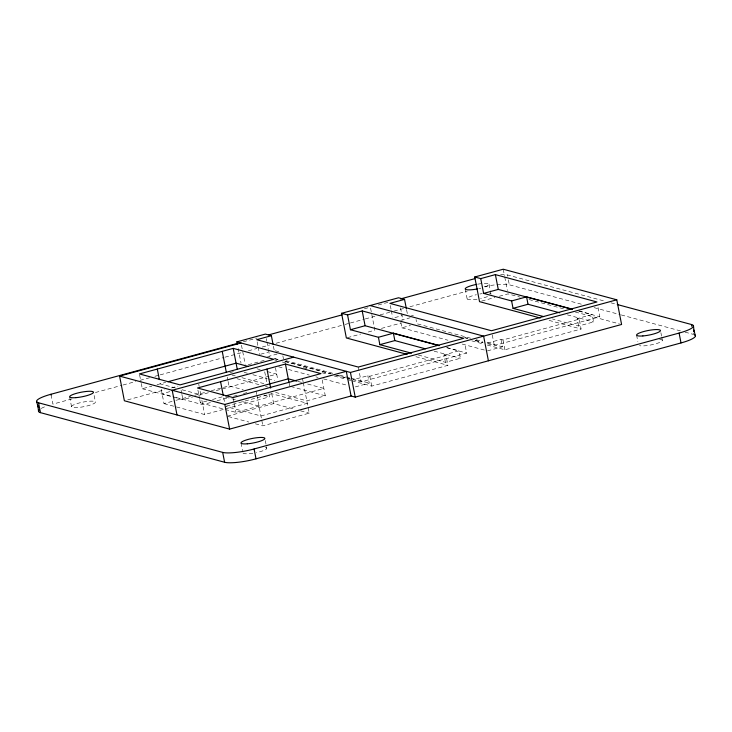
<?xml version="1.0" encoding="UTF-8"?>
<svg xmlns="http://www.w3.org/2000/svg" width="732" height="732" viewBox="0 0 732 732"><rect width="100%" height="100%" fill="white"/><g stroke="black" fill="none" stroke-linecap="round" stroke-linejoin="round"><path stroke-width="0.55" stroke-dasharray="3.66 2.75" d="M243.289 341.807L257.106 338.038M364.417 308.776L369.733 307.321M378.234 305.006L388.857 302.106M72.02 398.903L52.896 404.119L51.341 396.103M95.398 392.526L121.96 385.288M123.022 384.995L135.777 381.518M140.022 380.356L149.584 377.749M154.9 376.303L159.146 375.141M160.207 374.857L223.965 357.472M225.026 357.179L243.088 352.257M248.395 350.802L256.895 348.487M262.212 347.041L269.651 345.01M276.028 343.271L344.022 324.724M345.083 324.432L349.338 323.279M350.399 322.986L364.216 319.216M365.277 318.932L375.9 316.032M380.146 314.87L389.717 312.262M393.962 311.109L403.524 308.501M409.902 306.763L467.272 291.116M260.647 354.215L267.967 352.211M394.868 317.606L402.197 315.611M141.276 383.458L142.301 388.738L151.771 386.157M157.023 384.73L165.688 382.36M267.592 356.649L277.016 354.087M400.77 320.332L410.195 317.761M248.249 364.728L265.789 359.952M347.453 337.681L360.602 334.094M368.278 331.999L374.848 330.205L370.493 307.779M381.427 328.412L401.154 323.032M481.729 301.062L494.878 297.476M499.261 296.277L508.026 293.889L520.159 297.155M127.661 399.873L164.865 389.726M171.425 387.933L177.995 386.148M229.839 372.661L235.32 371.17M400.862 322.538L401.886 327.817L410.442 325.484M169.806 391.629L162.101 393.734L174.179 396.982M161.25 389.351L164.014 403.597L175.021 400.596M176.119 400.294L190.43 396.396M194.831 395.198L206.936 391.895M211.338 390.696L222.345 387.695M223.443 387.393L228.942 385.892L243.216 389.735M173.045 397.028L182.927 399.681L192.388 397.101M198.701 395.381L209.608 392.407M216.215 390.604L269.019 376.202M270.117 375.909L276.696 374.116L265.716 371.151M199.772 399.626L200.394 402.801L206.982 401.008M212.472 399.507L223.461 396.506L224.742 403.085M210.432 402.573L202.727 404.677L175.277 397.284M217.029 400.77L226.938 398.071M233.535 396.268L237.937 395.07M243.445 393.569L247.846 392.37M226.463 406.086L271.755 393.725L307.303 403.305L260.931 415.95L225.383 406.379M164.014 403.597L204.64 414.541L269.568 396.836L268.928 393.551M351.863 380.759L371.728 386.112L447.92 365.332L445.998 355.468L369.816 376.248L367.812 375.708L353.163 379.707L361.16 381.857L466.65 353.089L464.802 343.573M445.44 362.331L444.004 354.928L458.973 350.848L460.41 358.25L445.44 362.331L418.118 354.974M487.247 345.037L504.906 349.795L581.098 329.016L579.177 319.152L502.985 339.923L500.99 339.392L486.341 343.381L494.338 345.541L599.828 316.773L597.769 306.196M578.619 326.014L577.173 318.612L592.151 314.531L593.588 321.924L578.619 326.014L552.386 318.942M225.163 409.472L235.933 412.381L323.846 388.408L306.607 383.76M227.295 416.243L273.677 403.597L295.216 409.398M355.349 386.899L369.248 383.111L367.812 375.708M487.457 350.875L502.427 346.785L500.99 339.392M322.199 379.945L325.283 395.802L306.827 400.834L275.589 392.425M255.303 423.791L262.843 425.823L309.224 413.168L303.332 382.863M500.587 274.418A24.321 4.639 -11 0 1 507.395 274.93L604.696 301.136M610.973 302.828L616.198 304.238M484.3 286.67A24.321 4.639 -11 0 1 509.316 284.794L582.553 304.521M594.055 307.623L620.214 314.668M621.258 314.952L680.888 331.02M685.07 332.145L693.442 334.396L693.204 333.161M579.039 310.99L592.151 314.531M578.71 311.082L599.828 316.773M528.98 299.525L564.253 309.032M575.279 312.006L619.382 323.883M567.364 314.861L593.588 321.924M577.173 318.612L579.177 319.152M549.082 320.396L581.098 329.016M411.421 315.263L413.424 315.803M470.612 338.221L416.865 323.736L416.041 319.509M476.102 339.694L482.681 341.469M487.073 342.649L502.427 346.785M464.399 337.47L468.782 338.66M475.37 340.426L483.047 342.494M465.177 337.855L467.364 338.449M475.05 340.517L482.727 342.585M471.792 340.874L482.827 343.848M401.886 327.817L447.966 340.234M462.221 344.077L485.261 350.28M446.95 347.608L458.973 350.848M446.63 347.7L466.65 353.089M434.186 351.177L460.41 358.25M444.004 354.928L445.998 355.468M415.904 356.713L447.92 365.332M275.25 350.774L279.249 351.845M285.883 360.647L333.051 373.357M339.63 375.132L369.248 383.111M274.18 358.424L278.563 359.604M285.151 361.379L331.221 373.796M336.711 375.269L345.486 377.639M346.584 377.932L350.967 379.112M274.948 358.808L278.242 359.696M284.821 361.471L330.901 373.878M335.283 375.068L350.646 379.203M274.582 359.943L276.797 360.537M282.314 362.029L286.724 363.218M303.286 367.674L307.705 368.864M322.053 372.734L327.57 374.217M334.195 376.001L346.337 379.277M347.444 379.569L350.756 380.466M278.581 366.796L284.071 368.278M288.454 369.459L309.297 375.077M315.885 376.852L318.072 377.438M323.562 378.92L347.691 385.416M256.932 368.791L260.226 369.678M297.988 381.436L302.298 382.598M244.095 372.341L247.389 373.228M252.879 374.711L267.153 378.554M268.251 378.856L274.839 380.622M290.814 386.514L325.283 395.802M232.035 375.04L235.329 375.928M241.917 377.703L263.877 383.614M236.912 378.691L261.068 385.197M265.46 386.377L267.656 386.972M264.078 395.353L269.568 396.836M300.605 410.853L309.224 413.168M225.621 397.092L236.39 399.992M242.85 401.731L259.009 406.086M175.552 388.006L160.18 383.861L159.567 380.695M182.14 389.781L200.806 394.813L199.982 390.577M200.394 402.801L224.084 409.188M142.301 388.738L171.947 396.726M228.375 416.535L248.843 422.044M660.886 332.685L661.527 335.979M661.737 337.077L662.378 340.362M636.584 335.11L637.865 341.688M507.395 274.93L507.642 276.165M508.356 279.862L509.316 284.794M503.232 269.22L504.54 275.946M504.76 277.071L507.377 290.522M502.985 339.923L504.906 349.795M489.077 284.327L490.147 289.808M490.358 290.906L490.998 294.191M492.279 334.963L494.338 345.541M465.204 288.939L467.126 298.812M406.608 309.956L407.431 314.184M400.514 307.861L401.383 312.344M401.603 313.461L402.911 320.195M390.312 305.491L391.135 309.718M391.336 310.78L392.572 317.121M369.816 376.248L371.728 386.112M358.277 367.061L361.16 381.857M302.508 378.636L303.121 381.811M289.122 383.056L289.735 386.231M282.863 355.825L283.476 359M273.429 346.273L274.253 350.5M275.461 367.775L277.721 379.396M266.247 338.568L266.686 340.81M266.906 341.935L268.205 348.661M268.424 349.786L269.733 356.511M271.755 393.725L273.677 403.597M264.71 371.819L267.171 384.501M257.133 341.817L257.957 346.044M258.158 347.096L259.595 354.498M256.136 391.281L256.749 394.457M256.95 395.518L262.843 425.823M265.304 440.572L266.796 448.24M241.478 345.22L245.183 364.28M238.184 348.588L241.02 363.163M233.261 398.638L234.084 402.865M234.295 403.918L235.933 412.381M241.002 442.997L242.493 450.665M227.24 377.117L227.881 380.411M228.091 381.509L228.942 385.892M198.756 384.236L199.159 386.35M201.876 400.294L204.64 414.541M197.924 390.119L199.571 398.574M181.079 390.174L181.692 393.34M181.902 394.402L182.927 399.681M139.629 375.004L141.066 382.397M94.135 395.5L95.416 402.078A12.16 2.324 -11 0 1 77.839 407.523A12.16 2.324 -11 0 1 77.18 403.552A12.16 2.324 -11 0 1 95.416 402.078M69.622 396.826L71.535 406.69M477.959 284.126A12.16 2.324 -11 0 1 488.683 283.87A12.16 2.324 -11 0 1 483.806 287.347M480.887 288.179A12.16 2.324 -11 0 1 478.691 288.683M487.512 296.588A12.16 2.324 -11 0 1 480.613 298.555M477.035 299.205A12.16 2.324 -11 0 1 467.117 298.802A12.16 2.324 -11 0 1 476.386 294.703M479.872 293.99A12.16 2.324 -11 0 1 482.278 293.623M489.552 293.413A12.16 2.324 -11 0 1 490.705 293.797M265.35 447.462A12.16 2.324 -11 0 1 256.41 452.605M252.833 453.264A12.16 2.324 -11 0 1 242.923 452.861M659.669 339.447A12.16 2.324 -11 0 1 656.668 343.518A12.16 2.324 -11 0 1 639.484 345.66M41.202 408.456A24.321 4.639 -11 0 1 45.494 406.498"/><path stroke-width="1.1" d="M237.314 344.104L236.884 341.862L265.377 334.085L271.371 335.704L273.018 344.159M407.074 354.334L346.355 337.974L341.56 313.314L398.556 297.768L404.549 299.388L406.397 308.895M540.253 318.008L479.533 301.657L474.739 276.989L503.232 269.22L616.792 299.809L621.587 324.477L355.23 397.119L351.076 395.994L229.619 429.117L124.376 400.77L119.581 376.102L241.038 342.979M694.211 334.652A24.321 4.639 -11 0 1 681.016 342.933L256.017 458.836A24.321 4.639 -11 0 1 224.605 462.258L40.47 412.656L38.558 402.792A24.321 4.639 -11 0 1 50.984 394.255L236.921 343.546M268.79 334.853L342.109 314.861M400.541 298.921L474.922 278.636M271.371 335.704L256.722 339.703L358.277 367.061L463.768 338.294L362.212 310.926L347.563 314.925L341.56 313.314M404.549 299.388L389.9 303.377L491.456 330.736L596.946 301.968L495.39 274.61L480.741 278.608L474.739 276.989M233.197 348.368L139.428 373.942L180.045 384.886L273.814 359.311L233.197 348.368L237.305 369.514M347.563 314.925L350.436 329.729L365.085 325.731L438.98 345.632M480.741 278.608L483.614 293.404L498.263 289.415L572.159 309.316M167.884 381.765L236.07 363.173L248.148 366.421M293.66 357.152L172.203 390.275L176.998 414.943M350.436 329.729L378.426 337.269L393.404 333.179L439.301 345.55M483.614 293.404L511.604 300.943L526.573 296.863L572.479 309.224M285.425 364.033L197.512 388.006L233.06 397.577L320.964 373.604L285.425 364.033L288.911 382.003M378.426 337.269L379.862 344.662L394.841 340.581L425.438 348.825M511.604 300.943L513.041 308.346L528.019 304.265L559.706 312.802M225.621 395.921L288.298 378.828L296.918 381.152M119.581 376.102L224.825 404.448L346.282 371.325L351.076 395.994M236.884 341.862L350.436 372.451L616.792 299.809M38.558 402.792L222.684 452.394A24.321 4.639 -11 0 0 254.095 448.972L679.104 333.069A24.321 4.639 -11 0 0 691.53 324.532L691.886 326.38M617.25 304.521L691.53 324.532M513.041 308.346L543.638 316.59M370.053 305.537L483.614 336.125L488.409 360.794M379.862 344.662L411.558 353.199M695.4 335.759L693.845 330.031L694.11 331.843L693.479 325.896M36.6 401.429L38.156 407.157M679.104 333.069L681.016 342.933M526.573 296.863L528.019 304.265M495.39 274.61L498.263 289.415M393.404 333.179L394.841 340.581M362.212 310.926L365.085 325.731M350.436 372.451L355.23 397.119M266.96 369.065L270.657 388.088M254.095 448.972L256.017 458.836M222.235 351.36L226.344 372.506M220.588 381.711L223.26 395.454M224.825 404.448L229.619 429.117M222.684 452.394L224.605 462.258M157.307 369.065L159.356 379.633M50.984 394.255L51.222 395.49M37.89 405.345L38.522 411.293M40.47 412.656A24.321 4.639 -11 0 1 39.391 409.71M477.52 288.92A12.16 2.324 -11 0 1 465.204 288.939A12.16 2.324 -11 0 1 476.761 284.345M75.918 397.65A12.16 2.324 -11 0 0 93.495 392.206A12.16 2.324 -11 0 0 75.259 393.688A12.16 2.324 -11 0 0 75.918 397.65M247.297 443.821A12.16 2.324 -11 0 0 264.874 438.377A12.16 2.324 -11 0 0 246.638 439.859A12.16 2.324 -11 0 0 247.297 443.821M642.888 335.942A12.16 2.324 -11 0 0 660.465 330.498A12.16 2.324 -11 0 0 642.229 331.971A12.16 2.324 -11 0 0 642.888 335.942"/></g></svg>
